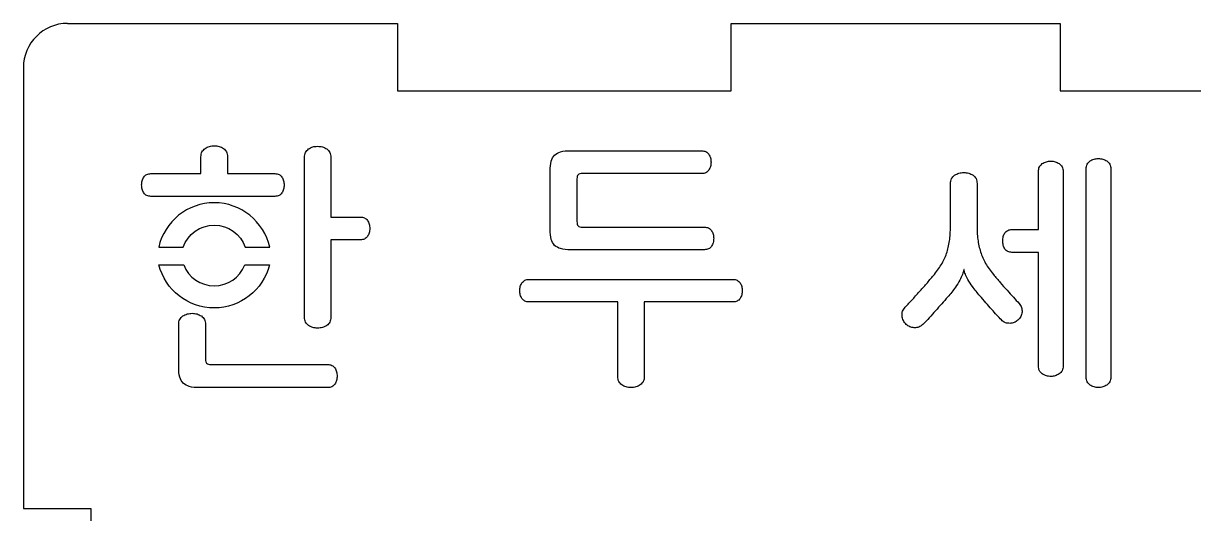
# Model space of a CAD drawing. Header units: millimetres. Extents: x 0 to 106, y 0 to 113.
# Drawn here: x 0 to 53, y 90.8 to 113 of the extents above; entities that cross this region are included whole.
import ezdxf

# ---------------------------------------------------------------- set-up
doc = ezdxf.new("R2010")
doc.units = ezdxf.units.MM
doc.layers.get('0').update_dxf_attribs({"linetype": 'CONTINUOUS'})

msp = doc.modelspace()

# ---------------------------------------------------------------- linework, layer by layer
for p, q in [((2, 113), (16.95, 113)), ((16.95, 113), (16.95, 109.95)), ((32.05, 109.95), (32.05, 113)), ((32.05, 113), (46.95, 113)), ((46.95, 113), (46.95, 109.95)), ((0, 111), (0, 91.05)), ((16.95, 109.95), (32.05, 109.95)), ((46.95, 109.95), (59.05, 109.95)), ((24.772, 107.236), (30.724, 107.236)), ((8.042, 106.204), (8.042, 106.96)), ((9.242, 106.96), (9.242, 106.204)), ((12.734, 99.712), (12.734, 106.936)), ((13.922, 106.936), (13.922, 104.236)), ((5.774, 106.204), (8.042, 106.204)), ((9.242, 106.204), (11.39, 106.204)), ((23.86, 103.66), (23.86, 106.336)), ((30.724, 106.204), (25.324, 106.204)), ((45.974, 103.672), (45.974, 106.3)), ((47.09, 106.3), (47.09, 97.492)), ((48.134, 96.988), (48.134, 106.42)), ((49.25, 106.42), (49.25, 96.988)), ((25.072, 105.964), (25.072, 104.032)), ((41.99, 103.912), (41.99, 105.748)), ((43.19, 105.748), (43.19, 103.912)), ((11.39, 105.172), (5.774, 105.172)), ((13.922, 104.236), (15.254, 104.236)), ((25.324, 103.78), (30.844, 103.78)), ((44.774, 103.672), (45.974, 103.672)), ((15.254, 103.204), (13.922, 103.204)), ((13.922, 103.204), (13.922, 99.712)), ((30.844, 102.76), (24.772, 102.76)), ((45.974, 102.64), (44.774, 102.64)), ((45.974, 97.492), (45.974, 102.64)), ((42.602, 101.86), (42.59, 101.86)), ((22.9, 101.416), (32.14, 101.416)), ((26.92, 100.396), (22.9, 100.396)), ((26.92, 97.024), (26.92, 100.396)), ((32.14, 100.396), (28.12, 100.396)), ((28.12, 100.396), (28.12, 97.024)), ((7.034, 97.42), (7.034, 99.376)), ((8.246, 99.376), (8.246, 97.804)), ((8.498, 97.564), (13.778, 97.564)), ((13.778, 96.52), (7.958, 96.52)), ((0, 91.05), (3.05, 91.05)), ((3.05, 91.05), (3.05, 80.95))]:
    msp.add_line(p, q)
for points in [[(6.128, 102.868), (7.238, 102.868, -0.713793), (10.047, 102.868), (11.156, 102.868, 0.801891)], [(6.136, 102.076), (7.262, 102.076, 0.688893), (10.024, 102.076), (11.148, 102.076, -0.778438)]]:
    msp.add_lwpolyline(points, format="xyb", close=True)
msp.add_arc((2, 111), 2, 90, 180)
for points, knots in [([(8.042, 106.96), (8.048, 107.041), (8.059, 107.194), (8.174, 107.296), (8.228, 107.344)], [0, 0, 0, 0, 0.02326934, 0.04419693, 0.04419693, 0.04419693, 0.04419693]), ([(8.228, 107.344), (8.292, 107.379), (8.421, 107.45), (8.568, 107.459), (8.642, 107.464)], [0, 0, 0, 0, 0.02161302, 0.04356894, 0.04356894, 0.04356894, 0.04356894]), ([(8.642, 107.464), (8.719, 107.46), (8.868, 107.451), (8.998, 107.379), (9.062, 107.344)], [0, 0, 0, 0, 0.0226991, 0.04417583, 0.04417583, 0.04417583, 0.04417583]), ([(9.062, 107.344), (9.114, 107.296), (9.226, 107.193), (9.236, 107.041), (9.242, 106.96)], [0, 0, 0, 0, 0.02063038, 0.04387021, 0.04387021, 0.04387021, 0.04387021]), ([(12.734, 106.936), (12.74, 107.017), (12.75, 107.169), (12.862, 107.272), (12.914, 107.32)], [0, 0, 0, 0, 0.0232398, 0.04387011, 0.04387011, 0.04387011, 0.04387011]), ([(12.914, 107.32), (12.977, 107.355), (13.103, 107.426), (13.248, 107.435), (13.322, 107.44)], [0, 0, 0, 0, 0.02120473, 0.04301202, 0.04301202, 0.04301202, 0.04301202]), ([(13.322, 107.44), (13.399, 107.436), (13.548, 107.427), (13.678, 107.355), (13.742, 107.32)], [0, 0, 0, 0, 0.0226991, 0.04417583, 0.04417583, 0.04417583, 0.04417583]), ([(13.742, 107.32), (13.794, 107.272), (13.906, 107.169), (13.916, 107.017), (13.922, 106.936)], [0, 0, 0, 0, 0.02063031, 0.04387011, 0.04387011, 0.04387011, 0.04387011]), ([(24.052, 107.044), (24.142, 107.1), (24.36, 107.235), (24.619, 107.236), (24.772, 107.236)], [0, 0, 0, 0, 0.03113073, 0.07578943, 0.07578943, 0.07578943, 0.07578943]), ([(30.724, 107.236), (30.79, 107.231), (30.918, 107.221), (31.002, 107.125), (31.042, 107.08)], [0, 0, 0, 0, 0.01915126, 0.03667823, 0.03667823, 0.03667823, 0.03667823]), ([(31.042, 107.08), (31.072, 107.025), (31.133, 106.913), (31.14, 106.785), (31.144, 106.72)], [0, 0, 0, 0, 0.01845972, 0.03782826, 0.03782826, 0.03782826, 0.03782826]), ([(23.86, 106.336), (23.861, 106.486), (23.862, 106.741), (23.996, 106.955), (24.052, 107.044)], [0, 0, 0, 0, 0.043764, 0.07462901, 0.07462901, 0.07462901, 0.07462901]), ([(31.144, 106.72), (31.14, 106.655), (31.133, 106.527), (31.072, 106.415), (31.042, 106.36)], [0, 0, 0, 0, 0.01936864, 0.03782843, 0.03782843, 0.03782843, 0.03782843]), ([(45.974, 106.3), (45.98, 106.374), (45.991, 106.515), (46.097, 106.609), (46.148, 106.654)], [0, 0, 0, 0, 0.02129898, 0.04084394, 0.04084394, 0.04084394, 0.04084394]), ([(46.148, 106.654), (46.208, 106.687), (46.33, 106.754), (46.468, 106.763), (46.538, 106.768)], [0, 0, 0, 0, 0.02033473, 0.04108143, 0.04108143, 0.04108143, 0.04108143]), ([(46.538, 106.768), (46.605, 106.763), (46.739, 106.753), (46.857, 106.687), (46.916, 106.654)], [0, 0, 0, 0, 0.01985559, 0.03991869, 0.03991869, 0.03991869, 0.03991869]), ([(46.916, 106.654), (46.967, 106.609), (47.073, 106.515), (47.084, 106.374), (47.09, 106.3)], [0, 0, 0, 0, 0.019545, 0.04084397, 0.04084397, 0.04084397, 0.04084397]), ([(48.134, 106.42), (48.14, 106.494), (48.151, 106.635), (48.257, 106.729), (48.308, 106.774)], [0, 0, 0, 0, 0.02129895, 0.04084386, 0.04084386, 0.04084386, 0.04084386]), ([(48.308, 106.774), (48.367, 106.807), (48.485, 106.873), (48.619, 106.883), (48.686, 106.888)], [0, 0, 0, 0, 0.020063, 0.03991858, 0.03991858, 0.03991858, 0.03991858]), ([(48.686, 106.888), (48.756, 106.883), (48.894, 106.874), (49.016, 106.807), (49.076, 106.774)], [0, 0, 0, 0, 0.0207467, 0.04108154, 0.04108154, 0.04108154, 0.04108154]), ([(49.076, 106.774), (49.127, 106.729), (49.233, 106.635), (49.244, 106.494), (49.25, 106.42)], [0, 0, 0, 0, 0.01954495, 0.04084388, 0.04084388, 0.04084388, 0.04084388]), ([(5.354, 105.688), (5.358, 105.753), (5.365, 105.881), (5.426, 105.993), (5.456, 106.048)], [0, 0, 0, 0, 0.01936862, 0.03782836, 0.03782836, 0.03782836, 0.03782836]), ([(5.456, 106.048), (5.496, 106.093), (5.58, 106.189), (5.708, 106.199), (5.774, 106.204)], [0, 0, 0, 0, 0.01752692, 0.03667823, 0.03667823, 0.03667823, 0.03667823]), ([(11.39, 106.204), (11.456, 106.199), (11.584, 106.189), (11.668, 106.093), (11.708, 106.048)], [0, 0, 0, 0, 0.01915132, 0.03667825, 0.03667825, 0.03667825, 0.03667825]), ([(11.708, 106.048), (11.738, 105.993), (11.799, 105.881), (11.806, 105.753), (11.81, 105.688)], [0, 0, 0, 0, 0.01845972, 0.03782835, 0.03782835, 0.03782835, 0.03782835]), ([(25.126, 106.15), (25.11, 106.126), (25.074, 106.07), (25.073, 106.003), (25.072, 105.964)], [0, 0, 0, 0, 0.00839195, 0.01972265, 0.01972265, 0.01972265, 0.01972265]), ([(25.324, 106.204), (25.282, 106.204), (25.211, 106.203), (25.151, 106.166), (25.126, 106.15)], [0, 0, 0, 0, 0.01222479, 0.0208807, 0.0208807, 0.0208807, 0.0208807]), ([(31.042, 106.36), (31.002, 106.315), (30.918, 106.219), (30.79, 106.209), (30.724, 106.204)], [0, 0, 0, 0, 0.01752691, 0.03667816, 0.03667816, 0.03667816, 0.03667816]), ([(41.99, 105.748), (41.996, 105.829), (42.007, 105.982), (42.122, 106.084), (42.176, 106.132)], [0, 0, 0, 0, 0.02326933, 0.04419689, 0.04419689, 0.04419689, 0.04419689]), ([(42.176, 106.132), (42.24, 106.167), (42.369, 106.238), (42.516, 106.247), (42.59, 106.252)], [0, 0, 0, 0, 0.02161299, 0.04356891, 0.04356891, 0.04356891, 0.04356891]), ([(42.59, 106.252), (42.667, 106.248), (42.816, 106.239), (42.946, 106.167), (43.01, 106.132)], [0, 0, 0, 0, 0.02269913, 0.04417584, 0.04417584, 0.04417584, 0.04417584]), ([(43.01, 106.132), (43.062, 106.084), (43.174, 105.981), (43.184, 105.829), (43.19, 105.748)], [0, 0, 0, 0, 0.02063033, 0.04387015, 0.04387015, 0.04387015, 0.04387015]), ([(5.456, 105.328), (5.426, 105.383), (5.365, 105.495), (5.358, 105.623), (5.354, 105.688)], [0, 0, 0, 0, 0.01845974, 0.03782831, 0.03782831, 0.03782831, 0.03782831]), ([(11.81, 105.688), (11.806, 105.623), (11.799, 105.495), (11.738, 105.383), (11.708, 105.328)], [0, 0, 0, 0, 0.01936856, 0.03782829, 0.03782829, 0.03782829, 0.03782829]), ([(5.774, 105.172), (5.708, 105.177), (5.58, 105.187), (5.496, 105.283), (5.456, 105.328)], [0, 0, 0, 0, 0.0191513, 0.03667824, 0.03667824, 0.03667824, 0.03667824]), ([(11.708, 105.328), (11.668, 105.283), (11.584, 105.187), (11.456, 105.177), (11.39, 105.172)], [0, 0, 0, 0, 0.01752695, 0.03667826, 0.03667826, 0.03667826, 0.03667826]), ([(15.254, 104.236), (15.323, 104.232), (15.453, 104.223), (15.542, 104.13), (15.584, 104.086)], [0, 0, 0, 0, 0.02000461, 0.03746269, 0.03746269, 0.03746269, 0.03746269]), ([(15.584, 104.086), (15.614, 104.032), (15.676, 103.918), (15.683, 103.788), (15.686, 103.72)], [0, 0, 0, 0, 0.01832332, 0.03843566, 0.03843566, 0.03843566, 0.03843566]), ([(25.072, 104.032), (25.072, 103.99), (25.073, 103.919), (25.11, 103.859), (25.126, 103.834)], [0, 0, 0, 0, 0.01222476, 0.0208807, 0.0208807, 0.0208807, 0.0208807]), ([(41.954, 103.228), (41.964, 103.335), (41.987, 103.562), (41.989, 103.791), (41.99, 103.912)], [0, 0, 0, 0, 0.03221337, 0.06852453, 0.06852453, 0.06852453, 0.06852453]), ([(43.19, 103.912), (43.191, 103.791), (43.193, 103.562), (43.216, 103.335), (43.226, 103.228)], [0, 0, 0, 0, 0.03631116, 0.06852453, 0.06852453, 0.06852453, 0.06852453]), ([(15.584, 103.354), (15.542, 103.31), (15.453, 103.217), (15.323, 103.208), (15.254, 103.204)], [0, 0, 0, 0, 0.01745807, 0.03746269, 0.03746269, 0.03746269, 0.03746269]), ([(15.686, 103.72), (15.683, 103.652), (15.676, 103.522), (15.614, 103.408), (15.584, 103.354)], [0, 0, 0, 0, 0.02011234, 0.03843566, 0.03843566, 0.03843566, 0.03843566]), ([(24.052, 102.952), (23.996, 103.041), (23.862, 103.255), (23.861, 103.51), (23.86, 103.66)], [0, 0, 0, 0, 0.03086502, 0.07462906, 0.07462906, 0.07462906, 0.07462906]), ([(25.126, 103.834), (25.151, 103.818), (25.211, 103.781), (25.282, 103.78), (25.324, 103.78)], [0, 0, 0, 0, 0.00865593, 0.02088069, 0.02088069, 0.02088069, 0.02088069]), ([(30.844, 103.78), (30.91, 103.775), (31.036, 103.766), (31.122, 103.674), (31.162, 103.63)], [0, 0, 0, 0, 0.01912133, 0.03635111, 0.03635111, 0.03635111, 0.03635111]), ([(31.162, 103.63), (31.192, 103.577), (31.253, 103.467), (31.26, 103.341), (31.264, 103.276)], [0, 0, 0, 0, 0.01805113, 0.03727105, 0.03727105, 0.03727105, 0.03727105]), ([(44.354, 103.156), (44.357, 103.224), (44.364, 103.354), (44.426, 103.468), (44.456, 103.522)], [0, 0, 0, 0, 0.02011231, 0.03843565, 0.03843565, 0.03843565, 0.03843565]), ([(44.456, 103.522), (44.496, 103.566), (44.582, 103.658), (44.708, 103.667), (44.774, 103.672)], [0, 0, 0, 0, 0.01722978, 0.03635111, 0.03635111, 0.03635111, 0.03635111]), ([(24.772, 102.76), (24.619, 102.76), (24.36, 102.761), (24.142, 102.896), (24.052, 102.952)], [0, 0, 0, 0, 0.04465871, 0.0757894, 0.0757894, 0.0757894, 0.0757894]), ([(31.162, 102.91), (31.122, 102.866), (31.036, 102.774), (30.91, 102.765), (30.844, 102.76)], [0, 0, 0, 0, 0.01722984, 0.03635117, 0.03635117, 0.03635117, 0.03635117]), ([(31.264, 103.276), (31.261, 103.208), (31.254, 103.078), (31.192, 102.964), (31.162, 102.91)], [0, 0, 0, 0, 0.02011234, 0.03843564, 0.03843564, 0.03843564, 0.03843564]), ([(41.834, 102.658), (41.86, 102.75), (41.913, 102.937), (41.94, 103.13), (41.954, 103.228)], [0, 0, 0, 0, 0.02866883, 0.05831006, 0.05831006, 0.05831006, 0.05831006]), ([(43.226, 103.228), (43.24, 103.13), (43.268, 102.937), (43.324, 102.75), (43.352, 102.658)], [0, 0, 0, 0, 0.02966586, 0.05845102, 0.05845102, 0.05845102, 0.05845102]), ([(44.456, 102.79), (44.426, 102.844), (44.364, 102.958), (44.357, 103.088), (44.354, 103.156)], [0, 0, 0, 0, 0.01832333, 0.03843565, 0.03843565, 0.03843565, 0.03843565]), ([(41.606, 102.142), (41.651, 102.225), (41.742, 102.39), (41.803, 102.569), (41.834, 102.658)], [0, 0, 0, 0, 0.0283099, 0.05650514, 0.05650514, 0.05650514, 0.05650514]), ([(43.352, 102.658), (43.384, 102.569), (43.448, 102.392), (43.536, 102.225), (43.58, 102.142)], [0, 0, 0, 0, 0.02830197, 0.05647644, 0.05647644, 0.05647644, 0.05647644]), ([(44.774, 102.64), (44.708, 102.645), (44.582, 102.654), (44.496, 102.746), (44.456, 102.79)], [0, 0, 0, 0, 0.01912133, 0.03635113, 0.03635113, 0.03635113, 0.03635113]), ([(41.258, 101.644), (41.323, 101.726), (41.448, 101.886), (41.554, 102.058), (41.606, 102.142)], [0, 0, 0, 0, 0.03138011, 0.06079733, 0.06079733, 0.06079733, 0.06079733]), ([(42.59, 101.86), (42.572, 101.786), (42.532, 101.621), (42.457, 101.469), (42.416, 101.386)], [0, 0, 0, 0, 0.02289156, 0.05062577, 0.05062577, 0.05062577, 0.05062577]), ([(42.776, 101.41), (42.735, 101.489), (42.661, 101.633), (42.62, 101.79), (42.602, 101.86)], [0, 0, 0, 0, 0.0266418, 0.0483799, 0.0483799, 0.0483799, 0.0483799]), ([(43.58, 102.142), (43.631, 102.058), (43.736, 101.883), (43.866, 101.726), (43.934, 101.644)], [0, 0, 0, 0, 0.0293364, 0.06117387, 0.06117387, 0.06117387, 0.06117387]), ([(22.48, 100.9), (22.484, 100.965), (22.491, 101.093), (22.552, 101.205), (22.582, 101.26)], [0, 0, 0, 0, 0.01936856, 0.03782836, 0.03782836, 0.03782836, 0.03782836]), ([(22.582, 101.26), (22.622, 101.305), (22.706, 101.401), (22.834, 101.411), (22.9, 101.416)], [0, 0, 0, 0, 0.01752689, 0.0366782, 0.0366782, 0.0366782, 0.0366782]), ([(32.14, 101.416), (32.206, 101.411), (32.334, 101.401), (32.418, 101.305), (32.458, 101.26)], [0, 0, 0, 0, 0.01915137, 0.03667823, 0.03667823, 0.03667823, 0.03667823]), ([(32.458, 101.26), (32.488, 101.205), (32.549, 101.093), (32.556, 100.965), (32.56, 100.9)], [0, 0, 0, 0, 0.01845975, 0.03782837, 0.03782837, 0.03782837, 0.03782837]), ([(40.616, 100.894), (40.725, 101.017), (40.944, 101.263), (41.153, 101.517), (41.258, 101.644)], [0, 0, 0, 0, 0.0493174, 0.09873322, 0.09873322, 0.09873322, 0.09873322]), ([(42.416, 101.386), (42.35, 101.276), (42.188, 101.008), (41.988, 100.766), (41.87, 100.624)], [0, 0, 0, 0, 0.03849421, 0.09385418, 0.09385418, 0.09385418, 0.09385418]), ([(43.322, 100.672), (43.204, 100.81), (43.006, 101.044), (42.843, 101.304), (42.776, 101.41)], [0, 0, 0, 0, 0.05441877, 0.09190377, 0.09190377, 0.09190377, 0.09190377]), ([(43.934, 101.644), (44.037, 101.519), (44.238, 101.275), (44.449, 101.039), (44.552, 100.924)], [0, 0, 0, 0, 0.04845555, 0.0948948, 0.0948948, 0.0948948, 0.0948948]), ([(22.582, 100.546), (22.552, 100.599), (22.491, 100.709), (22.484, 100.835), (22.48, 100.9)], [0, 0, 0, 0, 0.01805115, 0.03727112, 0.03727112, 0.03727112, 0.03727112]), ([(32.56, 100.9), (32.556, 100.835), (32.549, 100.709), (32.488, 100.599), (32.458, 100.546)], [0, 0, 0, 0, 0.01921991, 0.03727113, 0.03727113, 0.03727113, 0.03727113]), ([(39.938, 100.156), (40.053, 100.279), (40.28, 100.524), (40.505, 100.771), (40.616, 100.894)], [0, 0, 0, 0, 0.0505235, 0.1002172, 0.1002172, 0.1002172, 0.1002172]), ([(44.552, 100.924), (44.649, 100.818), (44.831, 100.618), (45.013, 100.418), (45.098, 100.324)], [0, 0, 0, 0, 0.04300395, 0.08112435, 0.08112435, 0.08112435, 0.08112435]), ([(22.9, 100.396), (22.834, 100.401), (22.708, 100.41), (22.622, 100.502), (22.582, 100.546)], [0, 0, 0, 0, 0.01912131, 0.0363511, 0.0363511, 0.0363511, 0.0363511]), ([(32.458, 100.546), (32.418, 100.502), (32.332, 100.41), (32.206, 100.401), (32.14, 100.396)], [0, 0, 0, 0, 0.01722984, 0.03635111, 0.03635111, 0.03635111, 0.03635111]), ([(41.87, 100.624), (41.778, 100.519), (41.592, 100.309), (41.406, 100.099), (41.312, 99.994)], [0, 0, 0, 0, 0.04186744, 0.08415845, 0.08415845, 0.08415845, 0.08415845]), ([(43.856, 100.06), (43.768, 100.159), (43.588, 100.361), (43.412, 100.567), (43.322, 100.672)], [0, 0, 0, 0, 0.0396378, 0.08122351, 0.08122351, 0.08122351, 0.08122351]), ([(45.098, 100.324), (45.143, 100.266), (45.231, 100.151), (45.23, 100.006), (45.23, 99.934)], [0, 0, 0, 0, 0.02127515, 0.04223064, 0.04223064, 0.04223064, 0.04223064]), ([(7.034, 99.376), (7.04, 99.457), (7.051, 99.61), (7.166, 99.712), (7.22, 99.76)], [0, 0, 0, 0, 0.02326932, 0.0441969, 0.0441969, 0.0441969, 0.0441969]), ([(7.22, 99.76), (7.285, 99.795), (7.418, 99.867), (7.569, 99.875), (7.646, 99.88)], [0, 0, 0, 0, 0.02188612, 0.04473392, 0.04473392, 0.04473392, 0.04473392]), ([(7.646, 99.88), (7.72, 99.875), (7.867, 99.866), (7.996, 99.795), (8.06, 99.76)], [0, 0, 0, 0, 0.02195593, 0.04356896, 0.04356896, 0.04356896, 0.04356896]), ([(8.06, 99.76), (8.114, 99.712), (8.229, 99.61), (8.24, 99.457), (8.246, 99.376)], [0, 0, 0, 0, 0.02092757, 0.04419688, 0.04419688, 0.04419688, 0.04419688]), ([(12.914, 99.328), (12.862, 99.376), (12.75, 99.479), (12.74, 99.631), (12.734, 99.712)], [0, 0, 0, 0, 0.02063032, 0.04387013, 0.04387013, 0.04387013, 0.04387013]), ([(13.922, 99.712), (13.916, 99.631), (13.906, 99.479), (13.794, 99.376), (13.742, 99.328)], [0, 0, 0, 0, 0.02323981, 0.04387013, 0.04387013, 0.04387013, 0.04387013]), ([(39.794, 99.766), (39.794, 99.838), (39.795, 99.985), (39.89, 100.098), (39.938, 100.156)], [0, 0, 0, 0, 0.02098762, 0.04274592, 0.04274592, 0.04274592, 0.04274592]), ([(39.986, 99.376), (39.936, 99.434), (39.838, 99.547), (39.808, 99.694), (39.794, 99.766)], [0, 0, 0, 0, 0.02244241, 0.04413861, 0.04413861, 0.04413861, 0.04413861]), ([(41.312, 99.994), (41.218, 99.889), (41.031, 99.68), (40.838, 99.477), (40.742, 99.376)], [0, 0, 0, 0, 0.04226755, 0.08407693, 0.08407693, 0.08407693, 0.08407693]), ([(44.294, 99.58), (44.227, 99.652), (44.08, 99.811), (43.935, 99.972), (43.856, 100.06)], [0, 0, 0, 0, 0.02940341, 0.06498126, 0.06498126, 0.06498126, 0.06498126]), ([(45.23, 99.934), (45.216, 99.863), (45.188, 99.722), (45.088, 99.619), (45.038, 99.568)], [0, 0, 0, 0, 0.02112019, 0.04213359, 0.04213359, 0.04213359, 0.04213359]), ([(13.322, 99.208), (13.248, 99.213), (13.103, 99.222), (12.977, 99.293), (12.914, 99.328)], [0, 0, 0, 0, 0.02180734, 0.04301203, 0.04301203, 0.04301203, 0.04301203]), ([(13.742, 99.328), (13.678, 99.293), (13.548, 99.221), (13.399, 99.212), (13.322, 99.208)], [0, 0, 0, 0, 0.02147667, 0.04417583, 0.04417583, 0.04417583, 0.04417583]), ([(40.346, 99.226), (40.275, 99.235), (40.142, 99.253), (40.036, 99.337), (39.986, 99.376)], [0, 0, 0, 0, 0.02092325, 0.03964443, 0.03964443, 0.03964443, 0.03964443]), ([(40.742, 99.376), (40.684, 99.328), (40.569, 99.232), (40.42, 99.228), (40.346, 99.226)], [0, 0, 0, 0, 0.02196616, 0.04345598, 0.04345598, 0.04345598, 0.04345598]), ([(44.678, 99.424), (44.607, 99.428), (44.462, 99.437), (44.351, 99.531), (44.294, 99.58)], [0, 0, 0, 0, 0.02066518, 0.04246631, 0.04246631, 0.04246631, 0.04246631]), ([(45.038, 99.568), (44.986, 99.529), (44.879, 99.449), (44.746, 99.432), (44.678, 99.424)], [0, 0, 0, 0, 0.01914369, 0.03938424, 0.03938424, 0.03938424, 0.03938424]), ([(8.246, 97.804), (8.247, 97.765), (8.248, 97.698), (8.284, 97.642), (8.3, 97.618)], [0, 0, 0, 0, 0.01133073, 0.01972267, 0.01972267, 0.01972267, 0.01972267]), ([(8.3, 97.618), (8.325, 97.602), (8.385, 97.565), (8.456, 97.564), (8.498, 97.564)], [0, 0, 0, 0, 0.00865598, 0.02088076, 0.02088076, 0.02088076, 0.02088076]), ([(13.778, 97.564), (13.848, 97.559), (13.979, 97.55), (14.067, 97.453), (14.108, 97.408)], [0, 0, 0, 0, 0.02003334, 0.0377847, 0.0377847, 0.0377847, 0.0377847]), ([(7.232, 96.712), (7.175, 96.801), (7.037, 97.014), (7.035, 97.27), (7.034, 97.42)], [0, 0, 0, 0, 0.03107752, 0.0748582, 0.0748582, 0.0748582, 0.0748582]), ([(14.108, 97.408), (14.138, 97.352), (14.2, 97.236), (14.206, 97.104), (14.21, 97.036)], [0, 0, 0, 0, 0.01873315, 0.03899426, 0.03899426, 0.03899426, 0.03899426]), ([(14.21, 97.036), (14.206, 96.971), (14.199, 96.843), (14.138, 96.731), (14.108, 96.676)], [0, 0, 0, 0, 0.01936868, 0.03782835, 0.03782835, 0.03782835, 0.03782835]), ([(27.1, 96.64), (27.048, 96.688), (26.936, 96.791), (26.926, 96.943), (26.92, 97.024)], [0, 0, 0, 0, 0.02063028, 0.04387008, 0.04387008, 0.04387008, 0.04387008]), ([(28.12, 97.024), (28.114, 96.943), (28.104, 96.791), (27.992, 96.688), (27.94, 96.64)], [0, 0, 0, 0, 0.0232398, 0.04387011, 0.04387011, 0.04387011, 0.04387011]), ([(46.148, 97.138), (46.097, 97.183), (45.991, 97.277), (45.98, 97.418), (45.974, 97.492)], [0, 0, 0, 0, 0.01954494, 0.04084383, 0.04084383, 0.04084383, 0.04084383]), ([(46.538, 97.024), (46.468, 97.029), (46.33, 97.038), (46.208, 97.105), (46.148, 97.138)], [0, 0, 0, 0, 0.02074671, 0.04108146, 0.04108146, 0.04108146, 0.04108146]), ([(46.916, 97.138), (46.857, 97.105), (46.739, 97.039), (46.605, 97.029), (46.538, 97.024)], [0, 0, 0, 0, 0.02006302, 0.03991873, 0.03991873, 0.03991873, 0.03991873]), ([(47.09, 97.492), (47.084, 97.418), (47.073, 97.277), (46.967, 97.183), (46.916, 97.138)], [0, 0, 0, 0, 0.0212989, 0.0408438, 0.0408438, 0.0408438, 0.0408438]), ([(7.958, 96.52), (7.805, 96.521), (7.544, 96.522), (7.323, 96.656), (7.232, 96.712)], [0, 0, 0, 0, 0.04480784, 0.07633824, 0.07633824, 0.07633824, 0.07633824]), ([(14.108, 96.676), (14.067, 96.631), (13.979, 96.534), (13.848, 96.525), (13.778, 96.52)], [0, 0, 0, 0, 0.01775144, 0.03778477, 0.03778477, 0.03778477, 0.03778477]), ([(27.52, 96.52), (27.443, 96.524), (27.294, 96.533), (27.164, 96.605), (27.1, 96.64)], [0, 0, 0, 0, 0.0226991, 0.04417582, 0.04417582, 0.04417582, 0.04417582]), ([(27.94, 96.64), (27.876, 96.605), (27.746, 96.533), (27.597, 96.524), (27.52, 96.52)], [0, 0, 0, 0, 0.02147672, 0.04417582, 0.04417582, 0.04417582, 0.04417582]), ([(48.308, 96.634), (48.257, 96.679), (48.151, 96.773), (48.14, 96.914), (48.134, 96.988)], [0, 0, 0, 0, 0.01954507, 0.04084395, 0.04084395, 0.04084395, 0.04084395]), ([(48.686, 96.52), (48.619, 96.525), (48.485, 96.535), (48.367, 96.601), (48.308, 96.634)], [0, 0, 0, 0, 0.01985558, 0.0399186, 0.0399186, 0.0399186, 0.0399186]), ([(49.076, 96.634), (49.016, 96.601), (48.894, 96.534), (48.756, 96.525), (48.686, 96.52)], [0, 0, 0, 0, 0.02033481, 0.04108152, 0.04108152, 0.04108152, 0.04108152]), ([(49.25, 96.988), (49.244, 96.914), (49.233, 96.773), (49.127, 96.679), (49.076, 96.634)], [0, 0, 0, 0, 0.02129901, 0.04084395, 0.04084395, 0.04084395, 0.04084395])]:
    msp.add_open_spline(points, degree=3, knots=knots)

doc.saveas('drawing.dxf')
